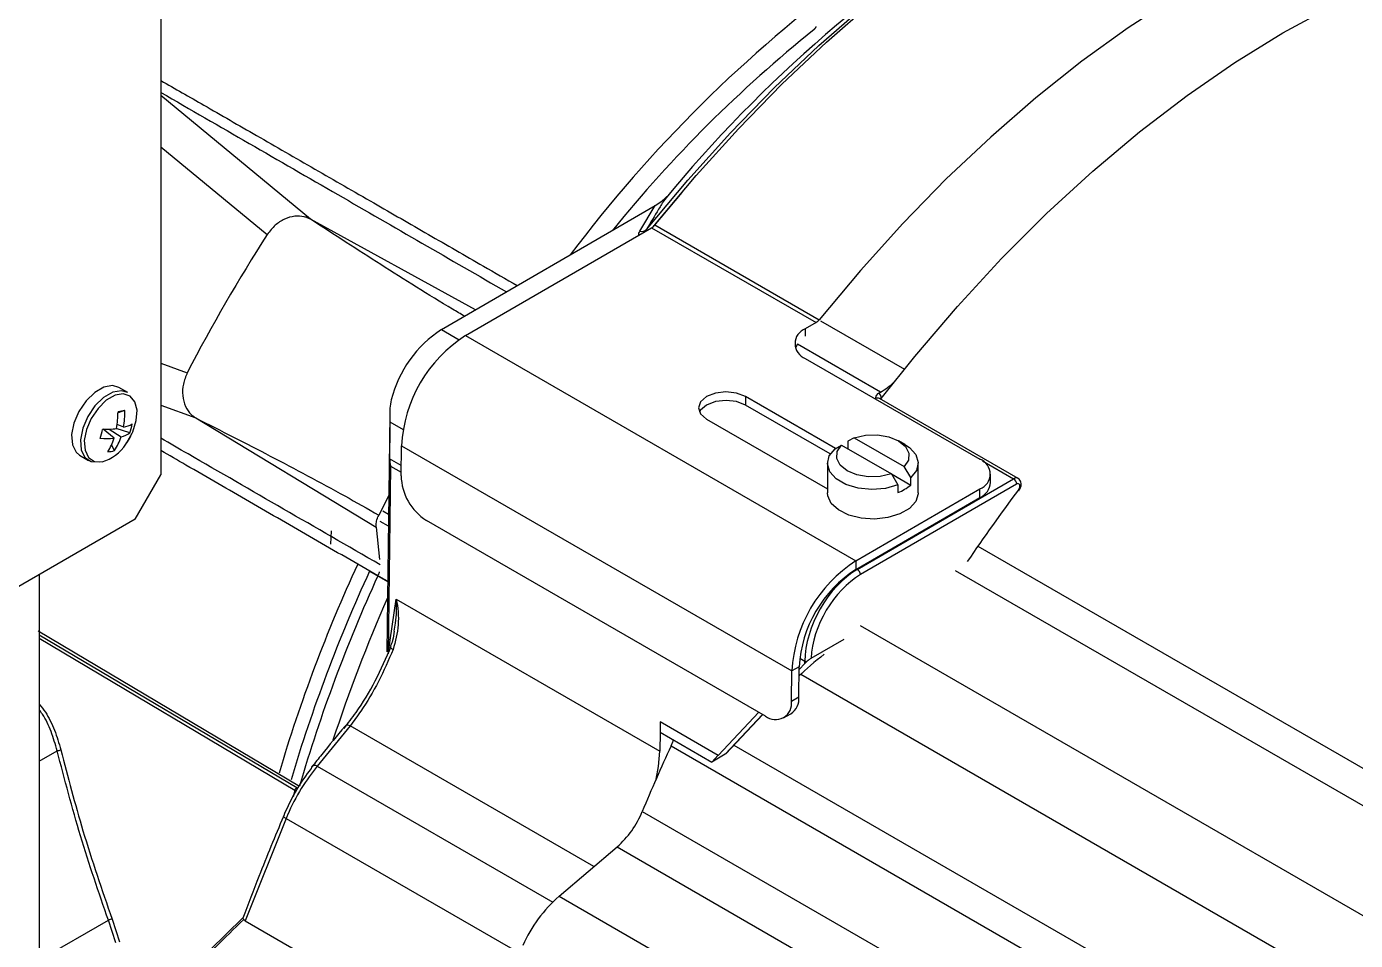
# Model space of a CAD drawing. Extents: x 7 to 135, y 3 to 97.
# Drawn here: x 13.538 to 18.111, y 75.824 to 78.97 of the extents above; entities that cross this region are included whole.
import ezdxf

# ---------------------------------------------------------------- set-up
doc = ezdxf.new("R2010")
doc.units = 0
doc.header["$MEASUREMENT"] = 0
doc.layers.add('OBJECT', color=7, linetype='CONTINUOUS')

msp = doc.modelspace()

# ---------------------------------------------------------------- linework, layer by layer
at = {"layer": 'OBJECT'}
for p, q in [((14.0003, 82.7552), (14.0003, 77.4273)), ((14.5155, 78.3067), (14.0003, 78.733)), ((14.0003, 78.5568), (14.366, 78.2545)), ((15.7928, 78.3995), (15.6969, 78.2839)), ((15.7243, 78.3697), (15.748, 78.3912)), ((15.7409, 78.3825), (15.7334, 78.3742)), ((14.9662, 77.9271), (15.7014, 78.3537)), ((15.6488, 78.2659), (15.7014, 78.3537)), ((15.7014, 78.3537), (15.7243, 78.3697)), ((15.0832, 77.995), (14.5155, 78.3067)), ((15.0488, 77.9062), (15.6891, 78.2777)), ((15.6713, 78.2711), (15.6676, 78.2653)), ((15.6891, 78.2777), (16.2548, 77.9512)), ((15.7003, 78.2877), (16.266, 77.9611)), ((14.9662, 77.9271), (15.0267, 77.8922)), ((16.2548, 77.9512), (16.2178, 77.9297)), ((16.2178, 77.9297), (16.2179, 77.9043)), ((16.2706, 77.9575), (16.5592, 77.791)), ((15.0488, 77.9062), (16.3923, 77.1307)), ((16.1905, 77.8764), (16.1839, 77.8638)), ((16.4762, 77.7114), (16.1905, 77.8764)), ((14.0003, 77.8119), (14.091, 77.7782)), ((16.2178, 77.8274), (16.8189, 77.4805)), ((13.8863, 77.7102), (13.8557, 77.7279)), ((16.3218, 77.5178), (16.0121, 77.6966)), ((16.0121, 77.6966), (16.0121, 77.6672)), ((16.471, 77.7084), (16.4762, 77.7114)), ((13.8756, 77.6483), (13.8527, 77.6401)), ((14.0003, 77.6672), (14.1205, 77.6226)), ((16.304, 77.4987), (16.0121, 77.6672)), ((16.9499, 77.4147), (16.473, 77.69)), ((14.1205, 77.6226), (14.741, 77.2464)), ((14.788, 77.6361), (14.7775, 76.8168)), ((14.7884, 77.6095), (14.8336, 77.5834)), ((15.8777, 77.6187), (16.2942, 77.3782)), ((13.8392, 77.5532), (13.8021, 77.5835)), ((13.8038, 77.5821), (13.8031, 77.5836)), ((13.8226, 77.5842), (13.8637, 77.5576)), ((13.8937, 77.571), (13.8462, 77.5862)), ((13.8722, 77.5909), (13.8498, 77.5996)), ((13.8406, 77.5103), (13.8304, 77.5302)), ((14.8267, 77.4235), (14.828, 77.5271)), ((14.828, 77.5271), (16.1715, 76.7515)), ((16.3201, 77.5169), (16.3425, 77.5292)), ((16.3425, 77.5292), (16.5141, 77.4301)), ((16.3863, 77.5546), (16.3639, 77.5423)), ((16.3639, 77.5423), (16.364, 77.5168)), ((16.3863, 77.5546), (16.5579, 77.4555)), ((16.5602, 77.5315), (16.5383, 77.544)), ((13.7207, 77.4941), (13.7514, 77.4764)), ((14.8272, 77.4591), (14.787, 77.4822)), ((16.294, 77.4668), (16.2942, 77.3646)), ((16.6067, 77.3653), (16.6065, 77.4674)), ((16.8271, 77.4752), (16.9346, 77.4132)), ((13.9119, 77.2742), (14.0003, 77.4273)), ((14.7902, 77.4572), (14.7819, 76.8107)), ((14.7902, 77.4572), (14.8269, 77.4361)), ((16.5141, 77.4301), (16.5366, 77.3919)), ((16.5142, 77.4299), (16.5805, 77.3916)), ((16.5805, 77.4173), (16.5579, 77.4555)), ((16.8556, 77.4001), (16.8555, 77.4295)), ((16.3923, 77.1307), (16.8189, 77.3782)), ((16.3969, 77.1012), (16.9346, 77.4132)), ((16.9452, 77.395), (16.4075, 77.0831)), ((16.5366, 77.3919), (16.5367, 77.3662)), ((16.5805, 77.3916), (16.5805, 77.4173)), ((16.819, 77.3488), (16.8189, 77.3782)), ((14.7844, 77.3558), (14.7501, 77.2881)), ((16.3923, 77.1013), (16.819, 77.3488)), ((14.764, 77.3026), (14.7836, 77.2913)), ((13.9119, 77.2742), (13.1075, 76.8098)), ((14.741, 77.2464), (14.7526, 77.1357)), ((14.7831, 77.25), (14.7543, 77.2666)), ((16.0805, 76.5961), (14.9138, 77.2697)), ((14.5861, 77.2342), (14.5845, 77.1884)), ((16.8115, 77.1811), (21.9906, 74.1913)), ((16.3923, 77.1307), (16.3923, 77.1013)), ((16.3945, 77.1026), (16.3969, 77.1012)), ((13.5817, 77.0835), (13.5817, 75.1811)), ((14.7186, 77.0953), (14.7806, 77.0595)), ((14.7806, 77.0604), (14.7518, 77.077)), ((16.7333, 77.0979), (21.3608, 74.4265)), ((14.7819, 76.8107), (14.8104, 76.9992)), ((14.8104, 76.9992), (15.7172, 76.4757)), ((13.5779, 76.8893), (14.4774, 76.3548)), ((14.4676, 76.3488), (13.5817, 76.8752)), ((16.4064, 76.9082), (21.0756, 74.2128)), ((14.4613, 76.34), (13.5817, 76.8627)), ((16.2379, 76.7951), (16.3513, 76.8609)), ((16.1989, 76.7952), (16.2165, 76.7851)), ((16.2165, 76.7776), (16.2165, 76.7851)), ((16.1702, 76.6479), (16.1715, 76.7515)), ((16.197, 76.7657), (16.1715, 76.7515)), ((16.1956, 76.6622), (16.197, 76.7657)), ((16.1969, 76.7568), (16.2165, 76.7776)), ((16.2023, 76.7402), (20.9545, 73.9969)), ((16.1702, 76.6479), (16.1956, 76.6622)), ((15.9175, 76.4609), (16.0575, 76.6094)), ((15.9419, 76.4646), (16.071, 76.6016)), ((15.944, 76.4662), (16.0714, 76.6014)), ((16.1429, 76.5899), (16.1683, 76.6042)), ((14.6513, 76.5626), (14.5381, 76.424)), ((14.6325, 76.56), (14.633, 76.5607)), ((15.4907, 76.078), (14.6513, 76.5626)), ((15.7185, 76.5758), (15.718, 76.5404)), ((15.7186, 76.5757), (15.718, 76.5404)), ((15.9175, 76.4609), (15.7185, 76.5758)), ((15.718, 76.5404), (15.7172, 76.4757)), ((15.718, 76.5404), (15.8958, 76.4378)), ((15.7633, 76.5102), (15.7633, 76.5143)), ((13.5817, 76.4413), (13.6434, 76.4767)), ((15.756, 76.4933), (21.405, 73.2322)), ((15.9419, 76.4646), (15.8958, 76.4378)), ((15.8958, 76.4378), (15.9177, 76.461)), ((15.9177, 76.461), (15.9175, 76.4609)), ((15.9724, 76.4964), (20.9276, 73.6358)), ((14.5381, 76.424), (15.349, 75.9559)), ((14.4613, 76.34), (14.4551, 76.3183)), ((14.4312, 76.244), (14.2908, 75.8909)), ((14.4312, 76.244), (15.2336, 75.7809)), ((15.6568, 76.2675), (21.3, 73.0098)), ((15.3708, 75.9759), (15.57, 76.1456)), ((15.57, 76.1456), (17.246, 75.1781)), ((15.3708, 75.9759), (17.0453, 75.0092)), ((13.5851, 75.7584), (13.8196, 75.8929)), ((13.8448, 75.8156), (13.8196, 75.8929)), ((13.8322, 75.8973), (13.8578, 75.8193)), ((14.2812, 75.9001), (14.1693, 75.7909)), ((14.2908, 75.8909), (15.063, 75.4451))]:
    msp.add_line(p, q, dxfattribs=at)
at = {"layer": 'OBJECT', "flags": 128}
for points in [[(15.7003, 78.2877), (15.8418, 78.457), (15.9877, 78.6186), (16.1374, 78.772), (16.2904, 78.9166), (16.4461, 79.0519), (16.6038, 79.1772), (16.7631, 79.2923), (16.9234, 79.3966), (17.0839, 79.4897), (17.2442, 79.5714), (17.4036, 79.6412), (17.5615, 79.699), (17.7174, 79.7445), (17.8706, 79.7775), (18.0206, 79.798), (18.1668, 79.8058), (18.3086, 79.8009)], [(15.6713, 78.2711), (15.8136, 78.4418), (15.9603, 78.6049), (16.1109, 78.7597), (16.2649, 78.9055), (16.4216, 79.0419), (16.5804, 79.1683), (16.7408, 79.2843), (16.9021, 79.3894), (17.0638, 79.4832), (17.2252, 79.5653), (17.3857, 79.6355), (17.5408, 79.6922)], [(18.8743, 79.4744), (18.7324, 79.4792), (18.5862, 79.4714), (18.4362, 79.451), (18.283, 79.4179), (18.1272, 79.3724), (17.9693, 79.3146), (17.8099, 79.2448), (17.6496, 79.1632), (17.489, 79.07), (17.3288, 78.9657), (17.1695, 78.8507), (17.0117, 78.7253), (16.8561, 78.59), (16.7031, 78.4455), (16.5534, 78.2921), (16.4075, 78.1304), (16.266, 77.9611)], [(16.4793, 77.6893), (16.5944, 77.8344), (16.7414, 78.007), (16.8929, 78.1713), (17.0483, 78.3266), (17.207, 78.4724), (17.3683, 78.6079), (17.5316, 78.7328), (17.6963, 78.8465), (17.8617, 78.9485), (18.0271, 79.0384), (18.1919, 79.1158), (18.3553, 79.1806), (18.5169, 79.2323), (18.6758, 79.2708), (18.8315, 79.296), (18.9833, 79.3076), (19.1306, 79.3058), (19.2538, 79.2933)], [(13.8557, 77.7279), (13.8336, 77.7342), (13.8039, 77.7288), (13.7725, 77.7107), (13.7428, 77.6817), (13.718, 77.6452), (13.7008, 77.6049), (13.693, 77.5652), (13.6956, 77.5305), (13.7082, 77.5046), (13.7207, 77.4941)], [(13.8863, 77.7102), (13.8643, 77.7165), (13.8346, 77.7111), (13.8032, 77.693), (13.7734, 77.664), (13.7486, 77.6274), (13.7314, 77.5871), (13.7237, 77.5475), (13.7263, 77.5128), (13.7389, 77.4869), (13.7602, 77.4725), (13.7878, 77.4711), (13.7878, 77.4711)], [(13.9019, 77.5708), (13.9037, 77.5748), (13.9157, 77.6134), (13.9182, 77.6493), (13.9108, 77.6786), (13.8945, 77.6982), (13.8708, 77.7058), (13.8425, 77.7007), (13.8125, 77.6834), (13.7842, 77.6558), (13.7605, 77.6209), (13.7441, 77.5824), (13.7367, 77.5447), (13.7392, 77.5116), (13.7512, 77.4868), (13.7715, 77.4731), (13.7979, 77.4718), (13.7979, 77.4718)], [(16.0121, 77.6966), (15.9813, 77.7085), (15.9449, 77.7126), (15.9085, 77.7084), (15.8777, 77.6964), (15.8571, 77.6785), (15.8499, 77.6575), (15.8571, 77.6365), (15.8777, 77.6187)], [(16.0121, 77.6672), (15.9813, 77.6791), (15.945, 77.6832), (15.9086, 77.679), (15.8778, 77.667), (15.8572, 77.6492), (15.8534, 77.6428)], [(13.8799, 77.5326), (13.8834, 77.5376), (13.9019, 77.5708)], [(16.3863, 77.5546), (16.4247, 77.5633), (16.4658, 77.5643), (16.5053, 77.5576), (16.5388, 77.5438), (16.5627, 77.5244), (16.5745, 77.5016), (16.5728, 77.4778), (16.5579, 77.4555)], [(16.5366, 77.3919), (16.4936, 77.3803), (16.4466, 77.3767), (16.3999, 77.3814), (16.3578, 77.3941), (16.3243, 77.4134), (16.3024, 77.4377), (16.2941, 77.4647), (16.3001, 77.4919), (16.3201, 77.5169)], [(16.5141, 77.4301), (16.4757, 77.4214), (16.4346, 77.4204), (16.3951, 77.4272), (16.3616, 77.441), (16.3377, 77.4603), (16.3259, 77.4831), (16.3276, 77.507), (16.3425, 77.5292)], [(16.5602, 77.5315), (16.5762, 77.5208), (16.5982, 77.4965), (16.6065, 77.4695), (16.6004, 77.4422), (16.5805, 77.4173)], [(16.6067, 77.3653), (16.6066, 77.3618), (16.598, 77.3353), (16.5762, 77.3114), (16.5433, 77.2923), (16.5021, 77.2797), (16.4563, 77.2746), (16.41, 77.2775), (16.3674, 77.2883), (16.3321, 77.3058), (16.3073, 77.3286), (16.2952, 77.3546), (16.2942, 77.3646)], [(14.7903, 76.8351), (14.7902, 76.8343), (14.7907, 76.8328), (14.7919, 76.8312), (14.7939, 76.8293), (14.7965, 76.8273), (14.7996, 76.8252)], [(15.756, 76.4933), (15.7622, 76.5076), (15.7633, 76.5102)], [(15.7044, 76.379), (15.7129, 76.4229), (15.7172, 76.4757)], [(14.423, 76.2512), (14.4215, 76.2513), (14.4207, 76.2511), (14.4207, 76.2509)]]:
    msp.add_lwpolyline(points, dxfattribs=at)
at = {"layer": 'OBJECT'}
for centre, radius, start, end in [((19.3045, 75.4468), 4.6176, 120.9343, 140.6567), ((19.1864, 75.3457), 4.7251, 126.3771, 143.0822), ((19.1404, 75.3663), 4.6132, 128.8242, 141.018), ((15.7197, 78.3902), 0.0211, 282.5525, 310.4354), ((19.4517, 75.0007), 6.0375, 147.38935, 152.61065), ((15.6549, 78.291), 0.0258, 256.4113, 309.485), ((15.6675, 78.3134), 0.0417, 301.2113, 321.9757), ((15.1878, 77.5857), 0.4071, 122.9973, 165.9356), ((16.2374, 77.8786), 0.0548, 110.9045, 249.0958), ((16.2332, 77.9868), 0.0417, 301.2113, 321.9757), ((15.3096, 77.5006), 0.4823, 122.7352, 176.8519), ((16.3291, 77.9604), 0.2892, 300.5794, 312.3824), ((16.4552, 77.6902), 0.0241, 357.8743, 49.0913), ((13.9942, 76.926), 0.732, 99.3191, 101.1406), ((13.6195, 77.6349), 0.2565, 350.1133, 3.001), ((16.4667, 77.6768), 0.0146, 64.2666, 125.6927), ((13.5479, 77.642), 0.3048, 349.4933, 0.4103), ((12.9786, 77.7755), 0.8432, 344.6643, 346.837), ((13.8003, 77.9726), 0.3891, 269.8972, 276.9892), ((13.6767, 77.6198), 0.1971, 326.2462, 341.6174), ((13.8425, 77.6458), 0.0907, 283.5242, 304.3651), ((13.849, 77.6968), 0.1085, 282.3198, 298.9852), ((13.7006, 77.6615), 0.2208, 324.2814, 335.724), ((13.7219, 77.6311), 0.182, 340.7124, 350.7889), ((13.8116, 77.8253), 0.2735, 265.8215, 275.781), ((13.7587, 77.6104), 0.144, 285.7952, 327.3256), ((13.6328, 77.6191), 0.2166, 328.5669, 342.2821), ((13.8111, 77.6079), 0.102, 273.6796, 286.7801), ((16.7994, 77.4293), 0.0548, 290.9045, 69.0958), ((15.0163, 77.4292), 0.1896, 181.7284, 237.2852), ((16.4861, 77.5039), 0.1468, 290.1782, 310.063), ((16.794, 77.4054), 0.0618, 293.8478, 355.1182), ((16.9221, 77.3937), 0.0232, 3.3752, 57.3654), ((16.9485, 77.3717), 0.00439, 4.8751, 48.6242), ((19.5357, 74.8816), 5.3489, 155.2641, 163.5096), ((16.6531, 76.725), 0.4823, 122.7352, 176.8519), ((16.6231, 76.7423), 0.4268, 122.7352, 176.8519), ((16.3844, 77.0817), 0.0232, 3.3752, 57.3654), ((19.5777, 74.8575), 5.3496, 155.2727, 163.509), ((19.6007, 74.8599), 5.337, 155.4318, 163.7335), ((19.5571, 74.8941), 5.2219, 156.1836, 161.9386), ((16.2256, 76.8021), 0.0193, 241.7873, 259.7655), ((16.1151, 76.6397), 0.0557, 231.5123, 8.4873), ((16.1347, 76.6554), 0.0613, 303.2691, 6.3274), ((14.6436, 76.5482), 0.0163, 61.7938, 130.1282), ((13.562, 76.8305), 0.3631, 282.96, 284.9869), ((21.3633, 73.8963), 6.1795, 155.14969, 157.43634), ((14.5278, 76.4157), 0.0101, 141.1858, 184.6416), ((14.5305, 76.4094), 0.0165, 62.2128, 129.9902), ((14.439, 76.2677), 0.0249, 222.3522, 251.7568), ((15.3537, 76.3916), 0.3275, 311.3232, 337.7268), ((15.6996, 75.6011), 0.4985, 131.2646, 155.6587), ((13.8826, 75.7334), 0.1715, 107.0937, 111.5672)]:
    msp.add_arc(centre, radius, start, end, dxfattribs=at)
for centre, major_axis, ratio, start_param, end_param in [((14.8524, 81.4723), (0.067, 4.3935), 0.002435, 2.645039, 2.709778), ((18.4057, 75.59), (1.8199, 3.2673), 0.587393, 1.341032, 1.423168), ((16.9348, 77.3883), (0.015, 0.0264), 0.582476, 0.007635, 0.783314), ((16.9454, 77.3824), (0.0075, 0.0135), 0.587393, 4.482625, 7.061973), ((16.4003, 76.8874), (0.1267, 0.227), 0.58682, 0.779325, 2.329856), ((16.4109, 76.8815), (0.1192, 0.2141), 0.587393, 0.778788, 2.280716), ((16.2987, 76.7888), (0.1371, 0.1053), 0.147536, 1.570825, 2.291009), ((16.2271, 76.7837), (0.0149, 0.0126), 0.141422, 1.784419, 2.236345)]:
    msp.add_ellipse(centre, major_axis=major_axis, ratio=ratio, start_param=start_param, end_param=end_param, dxfattribs=at)
for points, knots in [([(16.2482, 78.9603), (16.249, 78.961), (16.2502, 78.9621), (16.2517, 78.9638), (16.2527, 78.9652), (16.2536, 78.9666), (16.2546, 78.9684), (16.2551, 78.9697), (16.2554, 78.9704)], [0, 0, 0, 0, 0.270622, 0.405242, 0.539861, 0.674481, 0.809101, 1, 1, 1, 1]), ([(14.0003, 78.7848), (14.0494, 78.7565), (14.1586, 78.6937), (14.3353, 78.592), (14.5303, 78.4798), (14.7276, 78.3661), (14.9208, 78.2547), (15.0855, 78.1597), (15.1877, 78.1007), (15.2266, 78.0782)], [0, 0, 0, 0, 0.121655, 0.270487, 0.43537, 0.600252, 0.753097, 0.905942, 1, 1, 1, 1]), ([(14.0003, 78.7435), (14.2026, 78.6267), (14.5948, 78.4002), (14.9956, 78.1688), (15.1896, 78.0568)], [0, 0, 0, 0, 0.5157687, 1, 1, 1, 1]), ([(15.7334, 78.3742), (15.7266, 78.3634), (15.7052, 78.3291), (15.685, 78.2946), (15.6713, 78.2711)], [0, 0, 0, 0, 0.317174, 1, 1, 1, 1]), ([(14.5155, 78.3067), (14.5128, 78.3082), (14.5057, 78.3119), (14.4883, 78.3174), (14.4605, 78.3191), (14.4256, 78.3088), (14.3915, 78.2872), (14.3747, 78.2657), (14.366, 78.2545)], [0, 0, 0, 0, 0.061294, 0.157977, 0.353025, 0.568965, 0.7756, 1, 1, 1, 1]), ([(15.0452, 77.973), (15.0315, 77.981), (14.9758, 78.0137), (14.8797, 78.073), (14.7576, 78.1499), (14.6364, 78.2279), (14.5563, 78.2801), (14.5155, 78.3067)], [0, 0, 0, 0, 0.075089, 0.307443, 0.539311, 0.76555, 1, 1, 1, 1]), ([(15.6449, 78.2521), (15.6449, 78.2543), (15.6449, 78.259), (15.6475, 78.2635), (15.6488, 78.2659)], [0, 0, 0, 0, 0.467211, 1, 1, 1, 1]), ([(14.091, 77.7782), (14.0858, 77.7654), (14.0754, 77.74), (14.0736, 77.6985), (14.0832, 77.6617), (14.1008, 77.6361), (14.115, 77.6263), (14.1205, 77.6226)], [0, 0, 0, 0, 0.217936, 0.435233, 0.661573, 0.868603, 1, 1, 1, 1]), ([(16.471, 77.7084), (16.4695, 77.7074), (16.4615, 77.7019), (16.4595, 77.6943), (16.4578, 77.6885), (16.4578, 77.6884)], [0, 0, 0, 0, 0.18299, 0.994132, 1, 1, 1, 1]), ([(14.793, 77.6847), (14.7913, 77.6753), (14.7867, 77.6497), (14.7877, 77.6251), (14.7884, 77.6095)], [0, 0, 0, 0, 0.364089, 1, 1, 1, 1]), ([(14.1205, 77.6226), (14.1639, 77.6006), (14.2492, 77.5573), (14.3774, 77.4913), (14.505, 77.4242), (14.6298, 77.3566), (14.7112, 77.3102), (14.7501, 77.2881)], [0, 0, 0, 0, 0.206024, 0.404822, 0.608638, 0.812834, 1, 1, 1, 1]), ([(14.7545, 77.1173), (14.5329, 77.2452), (14.2795, 77.3915), (14.0315, 77.5347), (14.0003, 77.5527)], [0, 0, 0, 0, 0.874374, 1, 1, 1, 1]), ([(14.7469, 77.0789), (14.6731, 77.1215), (14.5255, 77.2067), (14.3055, 77.3339), (14.1303, 77.4351), (14.029, 77.4938), (14.0003, 77.5104)], [0, 0, 0, 0, 0.294553, 0.58909, 0.883609, 1, 1, 1, 1]), ([(14.787, 77.4822), (14.7879, 77.474), (14.7888, 77.4656), (14.7902, 77.4574), (14.7902, 77.4572)], [0, 0, 0, 0, 0.976647, 1, 1, 1, 1]), ([(16.9528, 77.3719), (16.9545, 77.3746), (16.9584, 77.3806), (16.9611, 77.391), (16.9605, 77.4011), (16.9567, 77.4089), (16.9526, 77.4136), (16.9498, 77.4146), (16.9495, 77.4147)], [0, 0, 0, 0, 0.186196, 0.422731, 0.633437, 0.810836, 0.977159, 1, 1, 1, 1]), ([(14.741, 77.2464), (14.7409, 77.2519), (14.7408, 77.2629), (14.7453, 77.2778), (14.7491, 77.2859), (14.7501, 77.2881)], [0, 0, 0, 0, 0.425022, 0.850044, 1, 1, 1, 1]), ([(14.7517, 77.0929), (14.7516, 77.0919), (14.7508, 77.0873), (14.7486, 77.0826), (14.7469, 77.0789)], [0, 0, 0, 0, 0.21136, 1, 1, 1, 1]), ([(14.8104, 76.9992), (14.8104, 76.9989), (14.8156, 76.9705), (14.8224, 76.9114), (14.8071, 76.8535), (14.7996, 76.8252)], [0, 0, 0, 0, 0.004206, 0.514099, 1, 1, 1, 1]), ([(14.8026, 76.8882), (14.8045, 76.8974), (14.812, 76.9346), (14.8111, 76.9718), (14.8104, 76.9989), (14.8104, 76.9992)], [0, 0, 0, 0, 0.245996, 0.993699, 1, 1, 1, 1]), ([(14.803, 76.8882), (14.8017, 76.8773), (14.7996, 76.8591), (14.7924, 76.8423), (14.7895, 76.8355)], [0, 0, 0, 0, 0.600157, 1, 1, 1, 1]), ([(14.6309, 76.5537), (14.6446, 76.5714), (14.6818, 76.6193), (14.741, 76.7166), (14.7758, 76.7968), (14.7932, 76.8369)], [0, 0, 0, 0, 0.225818, 0.61273, 1, 1, 1, 1]), ([(14.7996, 76.8252), (14.7836, 76.7881), (14.7514, 76.714), (14.6974, 76.6237), (14.6637, 76.5791), (14.6513, 76.5626)], [0, 0, 0, 0, 0.38674, 0.7737, 1, 1, 1, 1]), ([(16.2379, 76.7951), (16.2369, 76.7945), (16.235, 76.7934), (16.2313, 76.7907), (16.2267, 76.7871), (16.2238, 76.7846), (16.2222, 76.7831)], [0, 0, 0, 0, 0.176637, 0.351697, 0.634342, 1, 1, 1, 1]), ([(13.5817, 76.6371), (13.5889, 76.6281), (13.6096, 76.6021), (13.6357, 76.5483), (13.6492, 76.5026), (13.6559, 76.4798)], [0, 0, 0, 0, 0.210646, 0.605905, 1, 1, 1, 1]), ([(13.6434, 76.4767), (13.637, 76.4989), (13.6241, 76.5433), (13.602, 76.5911), (13.5854, 76.6126), (13.5817, 76.6174)], [0, 0, 0, 0, 0.436802, 0.874687, 1, 1, 1, 1]), ([(14.6332, 76.5606), (14.6065, 76.5283), (14.5684, 76.4822), (14.5313, 76.4357), (14.5202, 76.4218)], [0, 0, 0, 0, 0.700034, 1, 1, 1, 1]), ([(13.8196, 75.8929), (13.7864, 75.9893), (13.7203, 76.1816), (13.669, 76.3785), (13.6434, 76.4767)], [0, 0, 0, 0, 0.501523, 1, 1, 1, 1]), ([(13.6559, 76.4798), (13.6802, 76.3866), (13.7315, 76.1901), (13.7975, 75.9982), (13.8322, 75.8973)], [0, 0, 0, 0, 0.47428, 1, 1, 1, 1]), ([(14.423, 76.2512), (14.4244, 76.2546), (14.4376, 76.2866), (14.468, 76.3475), (14.5011, 76.3924), (14.5177, 76.4149)], [0, 0, 0, 0, 0.055698, 0.528179, 1, 1, 1, 1]), ([(14.5381, 76.424), (14.5194, 76.3994), (14.4818, 76.3501), (14.4477, 76.2831), (14.4328, 76.2478), (14.4312, 76.244)], [0, 0, 0, 0, 0.471497, 0.944245, 1, 1, 1, 1]), ([(14.4613, 76.34), (14.4615, 76.3405), (14.4618, 76.3416), (14.4625, 76.3431), (14.4633, 76.3445), (14.4643, 76.3458), (14.4654, 76.347), (14.4665, 76.348), (14.4672, 76.3486), (14.4676, 76.3488)], [0, 0, 0, 0, 0.143842, 0.287685, 0.431527, 0.575369, 0.719212, 0.85775, 1, 1, 1, 1]), ([(14.4217, 76.2504), (14.3932, 76.1818), (14.345, 76.0657), (14.3002, 75.948), (14.2819, 75.8998)], [0, 0, 0, 0, 0.590858, 1, 1, 1, 1]), ([(14.2854, 75.8956), (14.2525, 75.8636), (14.2172, 75.8293), (14.1819, 75.7949), (14.1794, 75.7925)], [0, 0, 0, 0, 0.930024, 1, 1, 1, 1]), ([(14.2814, 75.9), (14.2813, 75.9), (14.2811, 75.9002), (14.2826, 75.8991), (14.2845, 75.8967), (14.2854, 75.8956)], [0, 0, 0, 0, 0.139558, 0.579892, 1, 1, 1, 1]), ([(14.2908, 75.8909), (14.2889, 75.8922), (14.2868, 75.8937), (14.2855, 75.8954), (14.2854, 75.8956)], [0, 0, 0, 0, 0.9161104, 1, 1, 1, 1])]:
    msp.add_open_spline(points, degree=3, knots=knots, dxfattribs=at)

doc.saveas('drawing.dxf')
